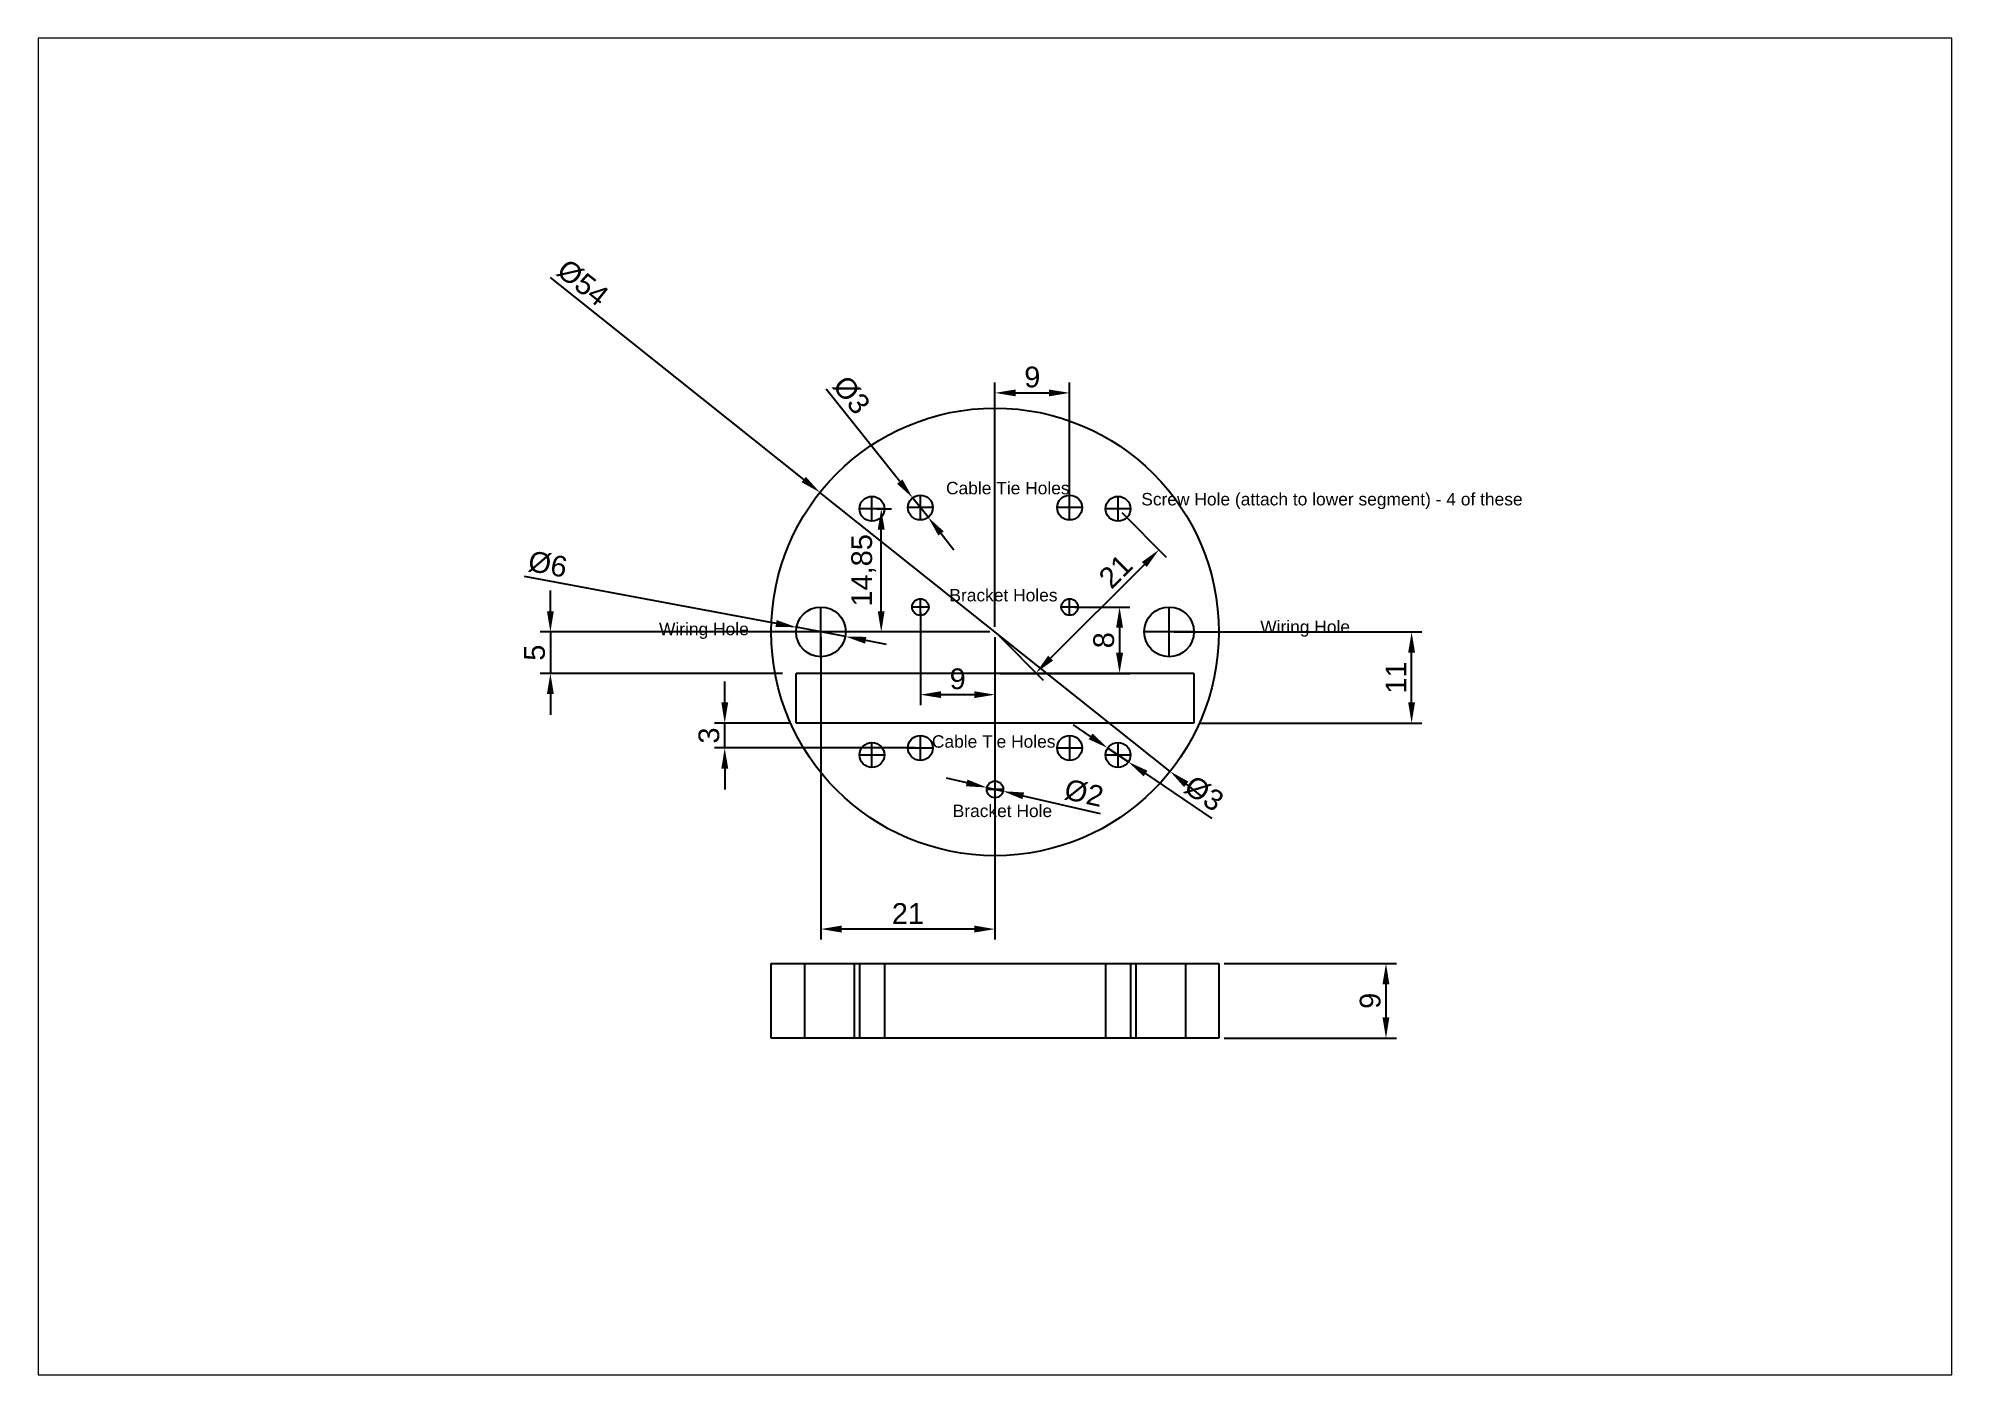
# Paper-space layout 'Sheet1' of a CAD drawing. Header units: millimetres. Extents: x 59 to 290, y 41 to 202.
# The model-space entities are those that its viewports show. They can reach past a viewport. Long polylines and large blocks are cut down to what shows.
import ezdxf

# ---------------------------------------------------------------- set-up
doc = ezdxf.new("R2010")
doc.units = ezdxf.units.MM
doc.linetypes.add('DASH2', pattern=[19.05, 12.7, -6.35])
for name, color, linetype in [('Dim', 5, 'Continuous'), ('Hidden', 2, 'DASH2'), ('Mark', 6, 'Continuous')]:
    doc.layers.add(name, color=color, linetype=linetype)
doc.styles.get("Standard").update_dxf_attribs({"font": 'arial.ttf'})
doc.dimstyles.new('ISO-25', dxfattribs={"dimtxt": 2.5, "dimasz": 2.5, "dimexe": 1.25, "dimexo": 0.625, "dimtad": 1, "dimtxsty": 'Standard', "dimcen": 2.5, "dimadec": 0, "dimazin": 0, "dimtfac": 1, "dimtmove": 0, "dimatfit": 3, "dimfxl": 1, "dimarcsym": 0})

# ---------------------------------------------------------------- blocks, each defined once
blk = doc.blocks.new('*D1')
at = {"layer": 'Defpoints', "color": 0}
for p in [(187.78, 116.71), (190.27, 115.03)]:
    blk.add_point(p, dxfattribs=at)
at = {"layer": 'Dim', "color": 0, "lineweight": -2}
for p, q in [((185.71, 118.11), (183.64, 119.51)), ((187.78, 116.71), (190.27, 115.03)), ((192.34, 113.63), (200.35, 108.22))]:
    blk.add_line(p, q, dxfattribs=at)
at = {"layer": 'Dim', "color": 0}
for points in [[(185.48, 117.77), (185.94, 118.46), (187.78, 116.71)], [(192.57, 113.98), (192.1, 113.29), (190.27, 115.03)]]:
    blk.add_solid(points, dxfattribs=at)
at = {"layer": 'Dim', "color": 0, "insert": (199.39, 111.22), "char_height": 2.5, "attachment_point": 5, "rotation": 325.9445}
blk.add_mtext('%%c3', dxfattribs=at)
blk = doc.blocks.new('*D2')
at = {"layer": 'Defpoints', "color": 0}
for p in [(150.23, 131.28), (156.12, 130.17)]:
    blk.add_point(p, dxfattribs=at)
at = {"layer": 'Dim', "color": 0, "lineweight": -2}
for p, q in [((147.77, 131.74), (117.43, 137.41)), ((156.12, 130.17), (150.23, 131.28)), ((158.58, 129.71), (161.04, 129.25))]:
    blk.add_line(p, q, dxfattribs=at)
at = {"layer": 'Dim', "color": 0}
for points in [[(147.69, 131.33), (147.84, 132.15), (150.23, 131.28)], [(158.66, 130.12), (158.5, 129.3), (156.12, 130.17)]]:
    blk.add_solid(points, dxfattribs=at)
at = {"layer": 'Dim', "color": 0, "insert": (120.22, 138.87), "char_height": 2.5, "attachment_point": 5, "rotation": 349.3995}
blk.add_mtext('%%c6', dxfattribs=at)
blk = doc.blocks.new('*D4')
at = {"layer": 'Defpoints', "color": 0}
for p in [(189.02, 145.57), (193.96, 140.64), (174.17, 130.72)]:
    blk.add_point(p, dxfattribs=at)
at = {"layer": 'Dim', "color": 0, "lineweight": -2}
for p, q in [((189.47, 145.13), (194.84, 139.75)), ((180.88, 127.55), (192.19, 138.87)), ((174.62, 130.28), (180, 124.9))]:
    blk.add_line(p, q, dxfattribs=at)
at = {"layer": 'Dim', "color": 0}
for points in [[(192.49, 138.57), (191.9, 139.16), (193.96, 140.64)], [(180.58, 127.85), (181.17, 127.26), (179.11, 125.79)]]:
    blk.add_solid(points, dxfattribs=at)
at = {"layer": 'Dim', "color": 0, "insert": (188.71, 138.04), "char_height": 2.5, "attachment_point": 5, "rotation": 45}
blk.add_mtext('21', dxfattribs=at)
blk = doc.blocks.new('*D6')
at = {"layer": 'Defpoints', "color": 0}
for p in [(153.06, 147.55), (195.29, 113.9)]:
    blk.add_point(p, dxfattribs=at)
at = {"layer": 'Dim', "color": 0, "lineweight": -2}
for p, q in [((151.1, 149.11), (120.54, 173.47)), ((195.29, 113.9), (153.06, 147.55)), ((197.24, 112.34), (199.2, 110.78))]:
    blk.add_line(p, q, dxfattribs=at)
at = {"layer": 'Dim', "color": 0}
for points in [[(150.84, 148.78), (151.36, 149.43), (153.06, 147.55)], [(197.5, 112.67), (196.98, 112.01), (195.29, 113.9)]]:
    blk.add_solid(points, dxfattribs=at)
at = {"layer": 'Dim', "color": 0, "insert": (124.44, 172.84), "char_height": 2.5, "attachment_point": 5, "rotation": 321.4489}
blk.add_mtext('%%c54', dxfattribs=at)
blk = doc.blocks.new('*D7')
at = {"layer": 'Defpoints', "color": 0}
for p in [(201.17, 90.72), (201.17, 81.72), (221.34, 81.72)]:
    blk.add_point(p, dxfattribs=at)
at = {"layer": 'Dim', "color": 0, "lineweight": -2}
for p, q in [((201.8, 90.72), (222.59, 90.72)), ((221.34, 88.22), (221.34, 84.22)), ((201.8, 81.72), (222.59, 81.72))]:
    blk.add_line(p, q, dxfattribs=at)
at = {"layer": 'Dim', "color": 0}
for points in [[(221.75, 88.22), (220.92, 88.22), (221.34, 90.72)], [(220.92, 84.22), (221.75, 84.22), (221.34, 81.72)]]:
    blk.add_solid(points, dxfattribs=at)
at = {"layer": 'Dim', "color": 0, "insert": (219.44, 86.22), "char_height": 2.5, "attachment_point": 5, "rotation": 90}
blk.add_mtext('9', dxfattribs=at)
blk = doc.blocks.new('*D8')
at = {"layer": 'Defpoints', "color": 0}
for p in [(174.17, 130.72), (120.54, 125.72), (149.17, 125.72)]:
    blk.add_point(p, dxfattribs=at)
at = {"layer": 'Dim', "color": 0, "lineweight": -2}
for p, q in [((120.54, 133.22), (120.54, 135.72)), ((173.55, 130.72), (119.29, 130.72)), ((120.54, 130.72), (120.54, 125.72)), ((148.55, 125.72), (119.29, 125.72)), ((120.54, 123.22), (120.54, 120.72))]:
    blk.add_line(p, q, dxfattribs=at)
at = {"layer": 'Dim', "color": 0}
for points in [[(120.12, 133.22), (120.95, 133.22), (120.54, 130.72)], [(120.95, 123.22), (120.12, 123.22), (120.54, 125.72)]]:
    blk.add_solid(points, dxfattribs=at)
at = {"layer": 'Dim', "color": 0, "insert": (118.64, 128.22), "char_height": 2.5, "attachment_point": 5, "rotation": 90}
blk.add_mtext('5', dxfattribs=at)
blk = doc.blocks.new('*D16')
at = {"layer": 'Defpoints', "color": 0}
for p in [(164.24, 146.9), (166.11, 144.55)]:
    blk.add_point(p, dxfattribs=at)
at = {"layer": 'Dim', "color": 0, "lineweight": -2}
for p, q in [((162.68, 148.85), (153.79, 160.02)), ((166.11, 144.55), (164.24, 146.9)), ((167.67, 142.59), (169.22, 140.64))]:
    blk.add_line(p, q, dxfattribs=at)
at = {"layer": 'Dim', "color": 0}
for points in [[(162.36, 148.59), (163.01, 149.11), (164.24, 146.9)], [(167.99, 142.85), (167.34, 142.34), (166.11, 144.55)]]:
    blk.add_solid(points, dxfattribs=at)
at = {"layer": 'Dim', "color": 0, "insert": (156.85, 159.3), "char_height": 2.5, "attachment_point": 5, "rotation": 308.5235}
blk.add_mtext('%%c3', dxfattribs=at)
blk = doc.blocks.new('*D18')
at = {"layer": 'Defpoints', "color": 0}
for p in [(159.32, 145.57), (160.45, 145.57), (174.17, 130.72)]:
    blk.add_point(p, dxfattribs=at)
at = {"layer": 'Dim', "color": 0, "lineweight": -2}
for p, q in [((159.95, 145.57), (161.7, 145.57)), ((160.45, 133.22), (160.45, 143.07)), ((173.55, 130.72), (159.2, 130.72))]:
    blk.add_line(p, q, dxfattribs=at)
at = {"layer": 'Dim', "color": 0}
for points in [[(160.86, 143.07), (160.03, 143.07), (160.45, 145.57)], [(160.03, 133.22), (160.86, 133.22), (160.45, 130.72)]]:
    blk.add_solid(points, dxfattribs=at)
at = {"layer": 'Dim', "color": 0, "insert": (158.32, 138.15), "char_height": 2.5, "attachment_point": 5, "rotation": 90}
blk.add_mtext('14,85', dxfattribs=at)
blk = doc.blocks.new('*D19')
at = {"layer": 'Defpoints', "color": 0}
for p in [(183.17, 159.56), (183.17, 145.72), (174.17, 130.72)]:
    blk.add_point(p, dxfattribs=at)
at = {"layer": 'Dim', "color": 0, "lineweight": -2}
for p, q in [((174.17, 131.35), (174.17, 160.81)), ((176.67, 159.56), (180.67, 159.56)), ((183.17, 146.35), (183.17, 160.81))]:
    blk.add_line(p, q, dxfattribs=at)
at = {"layer": 'Dim', "color": 0}
for points in [[(176.67, 159.97), (176.67, 159.14), (174.17, 159.56)], [(180.67, 159.14), (180.67, 159.97), (183.17, 159.56)]]:
    blk.add_solid(points, dxfattribs=at)
at = {"layer": 'Dim', "color": 0, "insert": (178.67, 161.46), "char_height": 2.5, "attachment_point": 5}
blk.add_mtext('9', dxfattribs=at)
blk = doc.blocks.new('*D20')
at = {"layer": 'Defpoints', "color": 0}
for p in [(173.2, 111.95), (175.15, 111.5)]:
    blk.add_point(p, dxfattribs=at)
at = {"layer": 'Dim', "color": 0, "lineweight": -2}
for p, q in [((170.76, 112.5), (168.32, 113.06)), ((173.2, 111.95), (175.15, 111.5)), ((177.59, 110.94), (186.87, 108.82))]:
    blk.add_line(p, q, dxfattribs=at)
at = {"layer": 'Dim', "color": 0}
for points in [[(170.67, 112.1), (170.85, 112.91), (173.2, 111.95)], [(177.68, 111.35), (177.49, 110.54), (175.15, 111.5)]]:
    blk.add_solid(points, dxfattribs=at)
at = {"layer": 'Dim', "color": 0, "insert": (184.91, 111.27), "char_height": 2.5, "attachment_point": 5, "rotation": 347.1388}
blk.add_mtext('%%c2', dxfattribs=at)
blk = doc.blocks.new('*D21')
at = {"layer": 'Defpoints', "color": 0}
for p in [(141.57, 119.72), (150, 119.72), (165.17, 116.72)]:
    blk.add_point(p, dxfattribs=at)
at = {"layer": 'Dim', "color": 0, "lineweight": -2}
for p, q in [((141.57, 122.22), (141.57, 124.72)), ((149.38, 119.72), (140.32, 119.72)), ((141.57, 116.72), (141.57, 119.72)), ((164.55, 116.72), (140.32, 116.72)), ((141.57, 114.22), (141.57, 111.72))]:
    blk.add_line(p, q, dxfattribs=at)
at = {"layer": 'Dim', "color": 0}
for points in [[(141.16, 122.22), (141.99, 122.22), (141.57, 119.72)], [(141.99, 114.22), (141.16, 114.22), (141.57, 116.72)]]:
    blk.add_solid(points, dxfattribs=at)
at = {"layer": 'Dim', "color": 0, "insert": (139.67, 118.22), "char_height": 2.5, "attachment_point": 5, "rotation": 90}
blk.add_mtext('3', dxfattribs=at)
blk = doc.blocks.new('*D22')
at = {"layer": 'Defpoints', "color": 0}
for p in [(165.17, 133.72), (174.17, 130.72), (165.17, 123.15)]:
    blk.add_point(p, dxfattribs=at)
at = {"layer": 'Dim', "color": 0, "lineweight": -2}
for p, q in [((165.17, 133.1), (165.17, 121.9)), ((174.17, 130.1), (174.17, 121.9)), ((171.67, 123.15), (167.67, 123.15))]:
    blk.add_line(p, q, dxfattribs=at)
at = {"layer": 'Dim', "color": 0}
for points in [[(167.67, 123.57), (167.67, 122.74), (165.17, 123.15)], [(171.67, 122.74), (171.67, 123.57), (174.17, 123.15)]]:
    blk.add_solid(points, dxfattribs=at)
at = {"layer": 'Dim', "color": 0, "insert": (169.67, 125.05), "char_height": 2.5, "attachment_point": 5}
blk.add_mtext('9', dxfattribs=at)
blk = doc.blocks.new('*D23')
at = {"layer": 'Defpoints', "color": 0}
for p in [(153.17, 130.72), (174.17, 130.72), (153.17, 94.87)]:
    blk.add_point(p, dxfattribs=at)
at = {"layer": 'Dim', "color": 0, "lineweight": -2}
for p, q in [((153.17, 130.1), (153.17, 93.62)), ((174.17, 130.1), (174.17, 93.62)), ((171.67, 94.87), (155.67, 94.87))]:
    blk.add_line(p, q, dxfattribs=at)
at = {"layer": 'Dim', "color": 0}
for points in [[(155.67, 95.29), (155.67, 94.45), (153.17, 94.87)], [(171.67, 94.45), (171.67, 95.29), (174.17, 94.87)]]:
    blk.add_solid(points, dxfattribs=at)
at = {"layer": 'Dim', "color": 0, "insert": (163.67, 96.75), "char_height": 2.5, "attachment_point": 5}
blk.add_mtext('21', dxfattribs=at)
blk = doc.blocks.new('*D24')
at = {"layer": 'Defpoints', "color": 0}
for p in [(195.17, 130.72), (224.43, 130.72), (198.17, 119.72)]:
    blk.add_point(p, dxfattribs=at)
at = {"layer": 'Dim', "color": 0, "lineweight": -2}
for p, q in [((195.8, 130.72), (225.68, 130.72)), ((224.43, 122.22), (224.43, 128.22)), ((198.8, 119.72), (225.68, 119.72))]:
    blk.add_line(p, q, dxfattribs=at)
at = {"layer": 'Dim', "color": 0}
for points in [[(224.85, 128.22), (224.02, 128.22), (224.43, 130.72)], [(224.02, 122.22), (224.85, 122.22), (224.43, 119.72)]]:
    blk.add_solid(points, dxfattribs=at)
at = {"layer": 'Dim', "color": 0, "insert": (222.55, 125.22), "char_height": 2.5, "attachment_point": 5, "rotation": 90}
blk.add_mtext('11', dxfattribs=at)
blk = doc.blocks.new('*D25')
at = {"layer": 'Defpoints', "color": 0}
for p in [(183.17, 133.72), (174.17, 125.72), (189.2, 125.72)]:
    blk.add_point(p, dxfattribs=at)
at = {"layer": 'Dim', "color": 0, "lineweight": -2}
for p, q in [((183.8, 133.72), (190.45, 133.72)), ((189.2, 131.22), (189.2, 128.22)), ((174.8, 125.72), (190.45, 125.72))]:
    blk.add_line(p, q, dxfattribs=at)
at = {"layer": 'Dim', "color": 0}
for points in [[(189.62, 131.22), (188.78, 131.22), (189.2, 133.72)], [(188.78, 128.22), (189.62, 128.22), (189.2, 125.72)]]:
    blk.add_solid(points, dxfattribs=at)
at = {"layer": 'Dim', "color": 0, "insert": (187.3, 129.72), "char_height": 2.5, "attachment_point": 5, "rotation": 90}
blk.add_mtext('8', dxfattribs=at)

msp = doc.modelspace()

# ---------------------------------------------------------------- linework, layer by layer
for p, q in [((83, 190), (137, 190)), ((83, 181), (83, 190)), ((137, 190), (137, 181)), ((137, 181), (83, 181))]:
    msp.add_line(p, q)
for centre, radius in [((110, 230), 27), ((95.15, 244.85), 1.5), ((101, 245), 1.5), ((119, 245), 1.5), ((124.85, 244.85), 1.5), ((101, 233), 1), ((119, 233), 1), ((89, 230), 3), ((131, 230), 3), ((101, 216), 1.5), ((119, 216), 1.5), ((95.15, 215.15), 1.5), ((124.85, 215.15), 1.5), ((110, 211), 1)]:
    msp.add_circle(centre, radius)
at = {"layer": 'Hidden'}
for p, q in [((87, 190), (87, 181)), ((93, 190), (93, 181)), ((93.65, 190), (93.65, 181)), ((96.65, 190), (96.65, 181)), ((123.35, 190), (123.35, 181)), ((126.35, 190), (126.35, 181)), ((127, 190), (127, 181)), ((133, 190), (133, 181))]:
    msp.add_line(p, q, dxfattribs=at)
at = {"layer": 'Mark'}
for p, q in [((96.65, 244.85), (93.65, 244.85)), ((95.15, 243.35), (95.15, 246.35)), ((102.5, 245), (99.5, 245)), ((101, 243.5), (101, 246.5)), ((120.5, 245), (117.5, 245)), ((119, 243.5), (119, 246.5)), ((126.35, 244.85), (123.35, 244.85)), ((124.85, 243.35), (124.85, 246.35)), ((101, 232), (101, 234)), ((119, 232), (119, 234)), ((89, 227), (89, 233)), ((102, 233), (100, 233)), ((120, 233), (118, 233)), ((131, 227), (131, 233)), ((92, 230), (86, 230)), ((134, 230), (128, 230)), ((134, 225), (86, 225)), ((86, 219), (86, 225)), ((134, 225), (134, 219)), ((134, 219), (86, 219)), ((101, 214.5), (101, 217.5)), ((119, 217.5), (119, 214.5)), ((93.65, 215.15), (96.65, 215.15)), ((95.15, 213.65), (95.15, 216.65)), ((99.5, 216), (102.5, 216)), ((117.5, 216), (120.5, 216)), ((123.35, 215.15), (126.35, 215.15)), ((124.85, 213.65), (124.85, 216.65)), ((111, 211), (109, 211)), ((110, 212), (110, 210))]:
    msp.add_line(p, q, dxfattribs=at)

# ---------------------------------------------------------------- texts
for s, p in [('Cable Tie Holes', (104.09, 246.6)), ('Screw Hole (attach to lower segment) - 4 of these', (127.65, 245.26)), ('Bracket Holes', (104.5, 233.68)), ('Wiring Hole', (69.47, 229.6)), ('Wiring Hole', (142, 229.87)), ('Cable Tie Holes', (102.39, 216.03)), ('Bracket Hole', (104.9, 207.66))]:
    msp.add_text(s, height=1.5).set_placement(p)

psp = doc.layouts.new('Sheet1')

# ---------------------------------------------------------------- dimensions: what is measured, and where the dimension line sits
at = {"layer": 'Dim'}
for p1, p2, picture, middle in [((195.289, 113.897), (153.059, 147.551), '*D6', (123.225, 171.325)), ((166.108, 144.55), (164.24, 146.898), '*D16', (155.331, 158.088)), ((156.123, 130.172), (150.225, 131.276), '*D2', (119.858, 136.959)), ((187.78, 116.715), (190.266, 115.035), '*D1', (198.3, 109.605)), ((173.199, 111.947), (175.149, 111.501), '*D20', (184.476, 109.372))]:
    dim = psp.add_diameter_dim_2p(p1=p1, p2=p2, dimstyle='ISO-25', override={"dimlfac": -1}, dxfattribs=at)
    dim.commit()
    dim.dimension.update_dxf_attribs({"geometry": picture, "text_midpoint": middle, "dimtype": 163})
for base, p2, picture, middle in [((183.174, 159.558), (183.174, 145.724), '*D19', (178.674, 161.459)), ((165.174, 123.152), (165.174, 133.724), '*D22', (169.674, 125.053)), ((153.174, 94.87), (153.174, 130.724), '*D23', (163.674, 96.75))]:
    dim = psp.add_linear_dim(base=base, p1=(174.174, 130.724), p2=p2, dimstyle='ISO-25', dxfattribs=at)
    dim.commit()
    dim.dimension.update_dxf_attribs({"geometry": picture, "text_midpoint": middle})
dim = psp.add_linear_dim(base=(160.448, 145.573), p1=(174.174, 130.724), p2=(159.325, 145.573), angle=90, dimstyle='ISO-25', dxfattribs=at)
dim.commit()
dim.dimension.update_dxf_attribs({"geometry": '*D18', "text_midpoint": (158.322, 138.149)})
for base, p1, p2, angle, picture, middle, dimtype in [((193.961, 140.636), (174.174, 130.724), (189.023, 145.573), 45, '*D4', (190.039, 136.714), 161), ((224.434, 130.724), (198.174, 119.724), (195.174, 130.724), 90, '*D24', (224.434, 125.224), 160)]:
    dim = psp.add_linear_dim(base=base, p1=p1, p2=p2, angle=angle, dimstyle='ISO-25', override={"dimlfac": -1}, dxfattribs=at)
    dim.commit()
    dim.dimension.update_dxf_attribs({"geometry": picture, "text_midpoint": middle, "dimtype": dimtype})
dim = psp.add_linear_dim(base=(120.538, 125.724), p1=(174.174, 130.724), p2=(149.174, 125.724), angle=90, dimstyle='ISO-25', dxfattribs=at)
dim.commit()
dim.dimension.update_dxf_attribs({"geometry": '*D8', "text_midpoint": (120.538, 128.224), "dimtype": 160})
for base, p1, p2, picture, middle in [((189.201, 125.724), (183.174, 133.724), (174.174, 125.724), '*D25', (187.3, 129.724)), ((141.574, 119.724), (165.174, 116.724), (150.001, 119.724), '*D21', (139.673, 118.224)), ((221.338, 81.724), (201.174, 90.724), (201.174, 81.724), '*D7', (219.436, 86.224))]:
    dim = psp.add_linear_dim(base=base, p1=p1, p2=p2, angle=90, dimstyle='ISO-25', override={"dimlfac": -1}, dxfattribs=at)
    dim.commit()
    dim.dimension.update_dxf_attribs({"geometry": picture, "text_midpoint": middle})

# ---------------------------------------------------------------- viewports
at = {"layer": '0'}
psp.add_viewport(center=(174.174, 121.724), size=(230.832, 161.232), view_center_point=(110, 221), view_height=161.232, dxfattribs=at)

doc.saveas('drawing.dxf')
